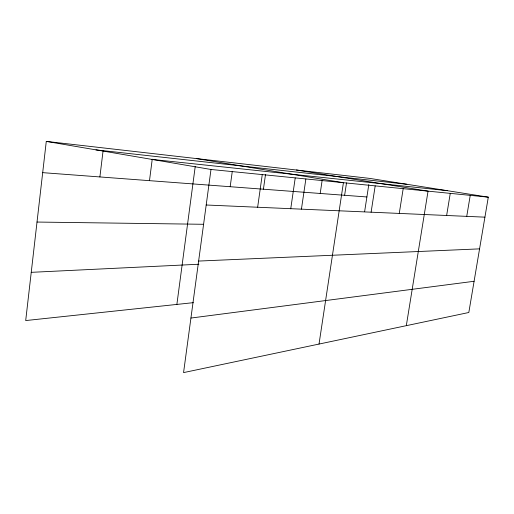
<?xml version="1.0" encoding="UTF-8"?>
<svg xmlns="http://www.w3.org/2000/svg" width="514" height="514" viewBox="0 0 514 514"><rect width="100%" height="100%" fill="white"/><g stroke="black" fill="none" stroke-linecap="round" stroke-linejoin="round"><path stroke-width="0.77" d="M488.3 197.164L210.991 169.472L183.562 372.605L468.819 312.499L488.3 197.164L369.759 178.403L46.279 141.395L25.7 320.563L193.348 302.662M99.889 176.938L103.044 151.071M149.49 180.658L152.24 159.173M176.874 304.423L195.23 166.478M230.176 186.71L232.296 171.291M257.642 207.238L262.256 174.593M263.419 189.203L265.52 174.394M290.731 208.832L295.222 177.947M301.435 209.153L305.869 178.949M320.196 193.463L322.175 180.131M319.021 344.065L343.416 182.695L196.284 158.556M344.631 195.294L346.513 182.862M364.619 211.697L368.801 184.59M371.108 212.192L375.188 185.869M399.262 213.419L403.188 188.664M406.317 325.67L428.046 191.15L296.372 170.006M446.634 215.488L450.264 193.367M466.738 216.368L470.239 195.365M190.925 318.05L474.094 281.28M31.238 272.336L198.879 264.235M198.622 261.067L479.568 248.866M37.014 222.048L203.48 224.29M206.191 204.996L484.92 217.159M42.694 172.653L366.893 196.965M151.726 159.372L447.148 190.655M95.945 149.863L406.902 184.282M46.279 141.395L210.991 169.472"/></g></svg>
